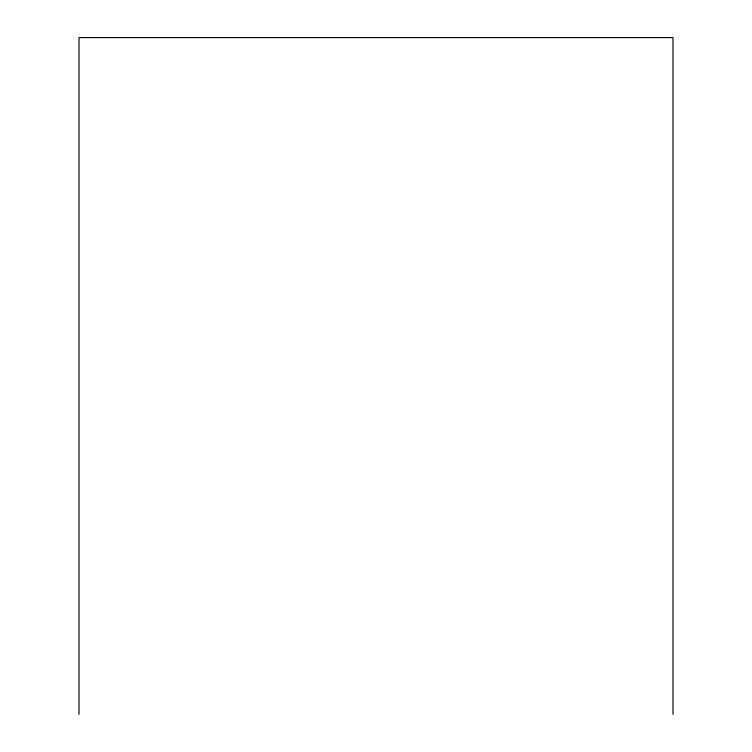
<?xml version="1.0" encoding="UTF-8"?>
<svg xmlns="http://www.w3.org/2000/svg" width="752" height="752" viewBox="0 0 752 752"><rect width="100%" height="100%" fill="white"/><g stroke="black" fill="none" stroke-linecap="round" stroke-linejoin="round"><path stroke-width="1.13" d="M672.993 714.4L672.993 37.6L79.007 37.6L79.007 714.4"/></g></svg>
